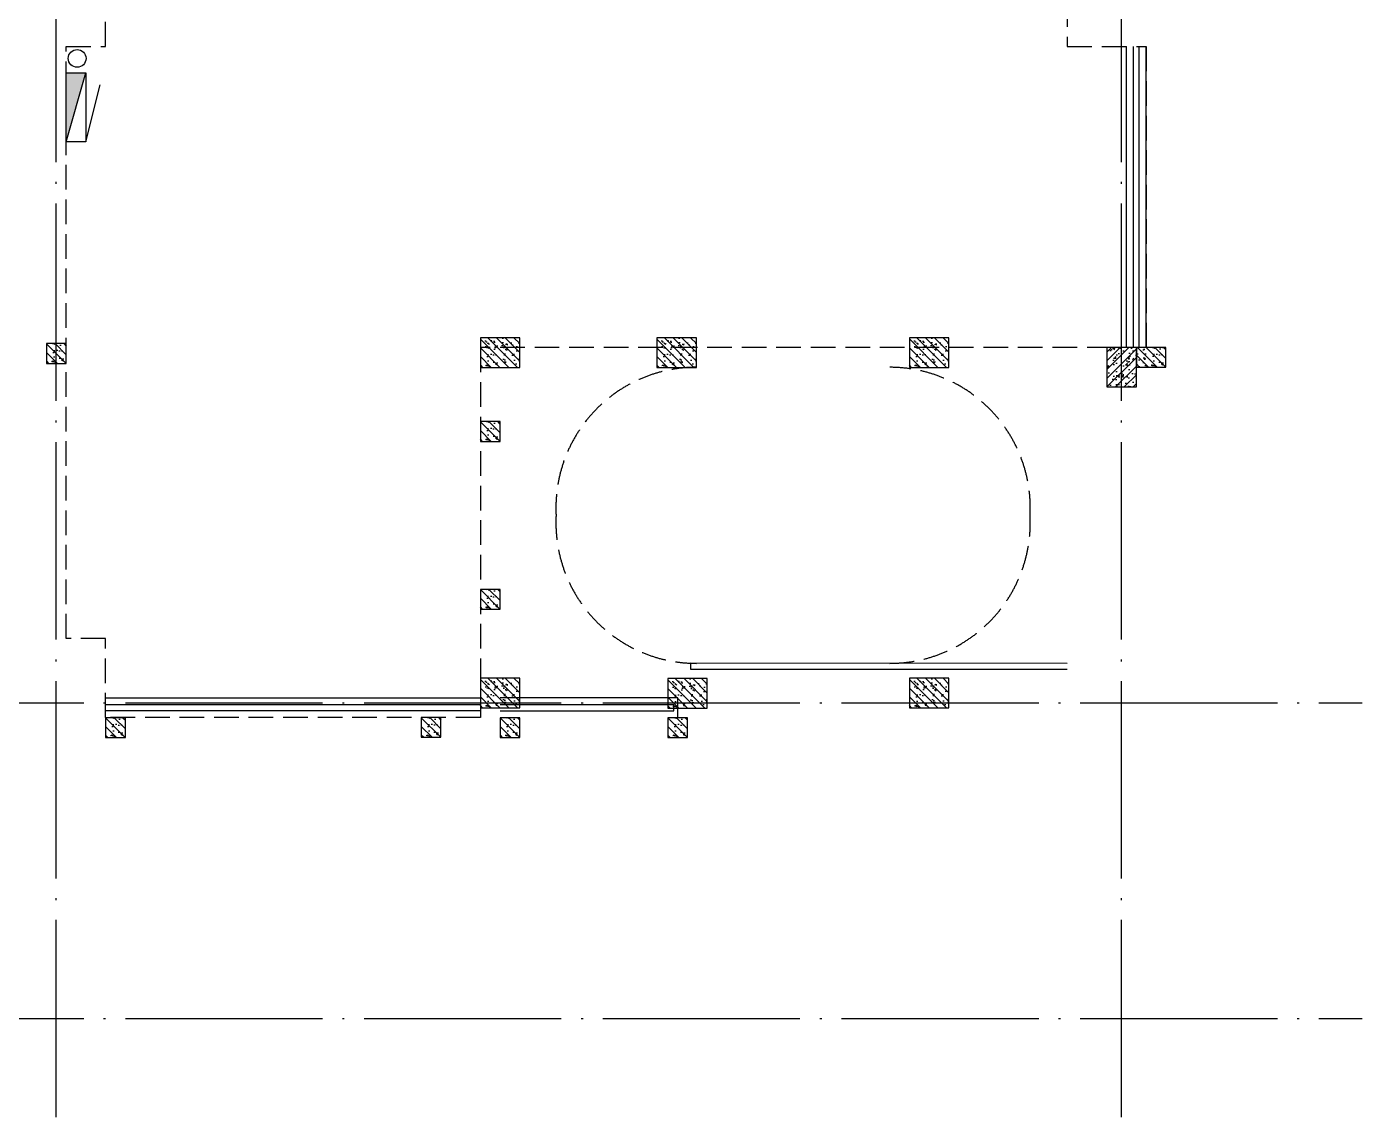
# Model space of a CAD drawing. Extents: x 6843040 to 15500510, y -6507076 to -4940511.
# Drawn here: x 8486162 to 8499703, y -5554702 to -5543651 of the extents above; entities that cross this region are included whole.
import ezdxf

# ---------------------------------------------------------------- set-up
doc = ezdxf.new("R2010")
doc.units = 0
doc.header["$LTSCALE"] = 1000
doc.header["$MEASUREMENT"] = 0
doc.linetypes.add('DASH', pattern=[0.35, 0.25, -0.1])
doc.linetypes.add('DOTE', pattern=[2.42, 2, -0.2, 0.02, -0.2])
for name, color, linetype in [('COLUMN', 10, 'Continuous'), ('DOTE', 8, 'DOTE'), ('EQUIP_消火栓', 7, 'Continuous'), ('FLOOR', 9, 'Continuous'), ('plan-1', 40, 'Continuous'), ('PUB_HATCH', 8, 'Continuous'), ('RAIL', 163, 'Continuous'), ('STAIR', 2, 'Continuous'), ('VPIPE-消防', 1, 'Continuous'), ('建筑细线', 5, 'Continuous')]:
    doc.layers.add(name, color=color, linetype=linetype)

# ---------------------------------------------------------------- blocks, each defined once
blk = doc.blocks.new('3~4构造柱')
at = {"layer": 'PUB_HATCH'}
h = blk.add_hatch(dxfattribs=at)
h.set_pattern_fill('钢筋混凝土', color=256, scale=25, angle=90, style=0)
h.set_pattern_definition([(134.999998, (-1319275.3, -44207.76), (-44.194175, -44.194172), []), (140, (-1319275.3, -44207.76), (15.68804, 179.315045), [18.75, -206.25]), (85, (-1319275.3, -44207.76), (-188.048035, -34.68783), [15, -165]), (190.4514, (-1319274, -44192.82), (-172.35988, 144.62735), [15.93505, -175.28553]), (136.1842, (-1319325.3, -44207.76), (41.37976, 266.81026), [28.125, -309.375]), (186.6356, (-1319321.85, -44185.53), (-243.52946, 233.66568), [23.90257, -262.92825]), (81.1842, (-1319325.3, -44207.76), (-243.52964, 233.6655), [22.5, -247.5]), (111, (-1319312.8, -44182.76), (100.65473, 149.22676), [18.75, -206.25]), (56, (-1319312.8, -44182.76), (-181.28751, 60.82884), [15, -165]), (161.4514, (-1319304.41, -44170.33), (-80.63262, 210.05566), [15.93505, -175.28553]), (127.499998, (-1319275.3, -44207.76), (-83.223463, 3.039967), [0, -163, 0, -167.5, 0, -165.625]), (97.499998, (-1319275.3, -44207.76), (-98.602926, 65.767388), [0, -95.5, 0, -159.25, 0, -63.125]), (57.499998, (-1319275.3, -44263.51), (5.638722, 133.455609), [0, -62.5, 0, -195, 0, -258.75]), (47.499998, (-1319275.3, -44288.51), (-25.02624, 145.796543), [0, -81.25, 0, -129.5, 0, -183.75])])
edge = h.paths.add_edge_path()
edge.add_line((-1012659, 223274), (-1013059, 223274))
edge.add_line((-1012659, 223274), (-1012659, 223574))
edge.add_line((-1012659, 223574), (-1013059, 223574))
edge.add_line((-1013059, 223574), (-1013059, 223274))
h = blk.add_hatch(dxfattribs=at)
h.set_pattern_fill('钢筋混凝土', color=256, scale=25, angle=90, style=0)
h.set_pattern_definition([(134.999998, (-1317485.3, -44207.76), (-44.194175, -44.194172), []), (140, (-1317485.3, -44207.76), (15.68804, 179.315045), [18.75, -206.25]), (85, (-1317485.3, -44207.76), (-188.048035, -34.68783), [15, -165]), (190.4514, (-1317484, -44192.82), (-172.35988, 144.62735), [15.93505, -175.28553]), (136.1842, (-1317535.3, -44207.76), (41.37976, 266.81026), [28.125, -309.375]), (186.6356, (-1317531.85, -44185.53), (-243.52946, 233.66568), [23.90257, -262.92825]), (81.1842, (-1317535.3, -44207.76), (-243.52964, 233.6655), [22.5, -247.5]), (111, (-1317522.8, -44182.76), (100.65473, 149.22676), [18.75, -206.25]), (56, (-1317522.8, -44182.76), (-181.28751, 60.82884), [15, -165]), (161.4514, (-1317514.41, -44170.33), (-80.63262, 210.05566), [15.93505, -175.28553]), (127.499998, (-1317485.3, -44207.76), (-83.223463, 3.039967), [0, -163, 0, -167.5, 0, -165.625]), (97.499998, (-1317485.3, -44207.76), (-98.602926, 65.767388), [0, -95.5, 0, -159.25, 0, -63.125]), (57.499998, (-1317485.3, -44263.51), (5.638722, 133.455609), [0, -62.5, 0, -195, 0, -258.75]), (47.499998, (-1317485.3, -44288.51), (-25.02624, 145.796543), [0, -81.25, 0, -129.5, 0, -183.75])])
edge = h.paths.add_edge_path()
edge.add_line((-1010869, 223274), (-1011269, 223274))
edge.add_line((-1010869, 223274), (-1010869, 223574))
edge.add_line((-1010869, 223574), (-1011269, 223574))
edge.add_line((-1011269, 223574), (-1011269, 223274))
h = blk.add_hatch(dxfattribs=at)
h.set_pattern_fill('钢筋混凝土', color=256, scale=25, angle=90, style=0)
h.set_pattern_definition([(134.999998, (-1314925.3, -44207.36), (-44.194175, -44.194172), []), (140, (-1314925.3, -44207.36), (15.68804, 179.315045), [18.75, -206.25]), (85, (-1314925.3, -44207.36), (-188.048035, -34.68783), [15, -165]), (190.4514, (-1314924, -44192.42), (-172.35988, 144.62735), [15.93505, -175.28553]), (136.1842, (-1314975.3, -44207.36), (41.37976, 266.81026), [28.125, -309.375]), (186.6356, (-1314971.85, -44185.13), (-243.52946, 233.66568), [23.90257, -262.92825]), (81.1842, (-1314975.3, -44207.36), (-243.52964, 233.6655), [22.5, -247.5]), (111, (-1314962.8, -44182.36), (100.65473, 149.22676), [18.75, -206.25]), (56, (-1314962.8, -44182.36), (-181.28751, 60.82884), [15, -165]), (161.4514, (-1314954.42, -44169.93), (-80.63262, 210.05566), [15.93505, -175.28553]), (127.499998, (-1314925.3, -44207.36), (-83.223463, 3.039967), [0, -163, 0, -167.5, 0, -165.625]), (97.499998, (-1314925.3, -44207.36), (-98.602926, 65.767388), [0, -95.5, 0, -159.25, 0, -63.125]), (57.499998, (-1314925.3, -44263.11), (5.638722, 133.455609), [0, -62.5, 0, -195, 0, -258.75]), (47.499998, (-1314925.3, -44288.11), (-25.02624, 145.796543), [0, -81.25, 0, -129.5, 0, -183.75])])
edge = h.paths.add_edge_path()
edge.add_line((-1008309, 223274), (-1008709, 223274))
edge.add_line((-1008309, 223274), (-1008309, 223574))
edge.add_line((-1008309, 223574), (-1008709, 223574))
edge.add_line((-1008709, 223574), (-1008709, 223274))
h = blk.add_hatch(dxfattribs=at)
h.set_pattern_fill('钢筋混凝土', color=256, scale=25, angle=90, style=0)
h.set_pattern_definition([(134.999998, (-1323675.3, -44167.1), (-44.194175, -44.194172), []), (140, (-1323675.3, -44167.1), (15.68804, 179.315045), [18.75, -206.25]), (85, (-1323675.3, -44167.1), (-188.048035, -34.68783), [15, -165]), (190.4514, (-1323674, -44152.16), (-172.35988, 144.62735), [15.93505, -175.28553]), (136.1842, (-1323725.3, -44167.1), (41.37976, 266.81026), [28.125, -309.375]), (186.6356, (-1323721.85, -44144.86), (-243.52946, 233.66568), [23.90257, -262.92825]), (81.1842, (-1323725.3, -44167.1), (-243.52964, 233.6655), [22.5, -247.5]), (111, (-1323712.8, -44142.1), (100.65473, 149.22676), [18.75, -206.25]), (56, (-1323712.8, -44142.1), (-181.28751, 60.82884), [15, -165]), (161.4514, (-1323704.41, -44129.66), (-80.63262, 210.05566), [15.93505, -175.28553]), (127.499998, (-1323675.3, -44167.1), (-83.223463, 3.039967), [0, -163, 0, -167.5, 0, -165.625]), (97.499998, (-1323675.3, -44167.1), (-98.602926, 65.767388), [0, -95.5, 0, -159.25, 0, -63.125]), (57.499998, (-1323675.3, -44222.85), (5.638722, 133.455609), [0, -62.5, 0, -195, 0, -258.75]), (47.499998, (-1323675.3, -44247.85), (-25.02624, 145.796543), [0, -81.25, 0, -129.5, 0, -183.75])])
edge = h.paths.add_edge_path()
edge.add_line((-1017259, 223314), (-1017459, 223314))
edge.add_line((-1017259, 223314), (-1017259, 223514))
edge.add_line((-1017259, 223514), (-1017459, 223514))
edge.add_line((-1017459, 223514), (-1017459, 223314))
h = blk.add_hatch(dxfattribs=at)
h.set_pattern_fill('钢筋混凝土', color=256, scale=25, style=0)
h.set_pattern_definition([(44.999998, (-1274190.47, 529690.98), (-44.194172, 44.194175), []), (50, (-1274190.47, 529690.98), (179.315045, -15.68804), [18.75, -206.25]), (355, (-1274190.47, 529690.98), (-34.68783, 188.048035), [15, -165]), (100.4514, (-1274175.53, 529689.67), (144.62735, 172.35988), [15.93505, -175.28553]), (46.1842, (-1274190.47, 529740.98), (266.81026, -41.37976), [28.125, -309.375]), (96.6356, (-1274168.24, 529737.53), (233.66568, 243.52946), [23.90257, -262.92825]), (351.1842, (-1274190.47, 529740.98), (233.6655, 243.52964), [22.5, -247.5]), (21, (-1274165.47, 529728.48), (149.22676, -100.65473), [18.75, -206.25]), (326, (-1274165.47, 529728.48), (60.82884, 181.28751), [15, -165]), (71.4514, (-1274153.03, 529720.1), (210.05566, 80.63262), [15.93505, -175.28553]), (37.499998, (-1274190.47, 529690.98), (3.039967, 83.223463), [0, -163, 0, -167.5, 0, -165.625]), (7.499998, (-1274190.47, 529690.98), (65.767388, 98.602926), [0, -95.5, 0, -159.25, 0, -63.125]), (327.499998, (-1274246.22, 529690.98), (133.455609, -5.638722), [0, -62.5, 0, -195, 0, -258.75]), (317.499998, (-1274271.22, 529690.98), (145.796543, 25.02624), [0, -81.25, 0, -129.5, 0, -183.75])])
edge = h.paths.add_edge_path()
edge.add_line((-1006709, 223075), (-1006709, 223475))
edge.add_line((-1006709, 223075), (-1006409, 223075))
edge.add_line((-1006409, 223075), (-1006409, 223475))
edge.add_line((-1006409, 223475), (-1006709, 223475))
h = blk.add_hatch(dxfattribs=at)
h.set_pattern_fill('钢筋混凝土', color=256, scale=25, angle=90, style=0)
h.set_pattern_definition([(134.999998, (-1312525.3, -44206.53), (-44.194175, -44.194172), []), (140, (-1312525.3, -44206.53), (15.68804, 179.315045), [18.75, -206.25]), (85, (-1312525.3, -44206.53), (-188.048035, -34.68783), [15, -165]), (190.4514, (-1312524, -44191.59), (-172.35988, 144.62735), [15.93505, -175.28553]), (136.1842, (-1312575.3, -44206.53), (41.37976, 266.81026), [28.125, -309.375]), (186.6356, (-1312571.85, -44184.3), (-243.52946, 233.66568), [23.90257, -262.92825]), (81.1842, (-1312575.3, -44206.53), (-243.52964, 233.6655), [22.5, -247.5]), (111, (-1312562.8, -44181.53), (100.65473, 149.22676), [18.75, -206.25]), (56, (-1312562.8, -44181.53), (-181.28751, 60.82884), [15, -165]), (161.4514, (-1312554.41, -44169.1), (-80.63262, 210.05566), [15.93505, -175.28553]), (127.499998, (-1312525.3, -44206.53), (-83.223463, 3.039967), [0, -163, 0, -167.5, 0, -165.625]), (97.499998, (-1312525.3, -44206.53), (-98.602926, 65.767388), [0, -95.5, 0, -159.25, 0, -63.125]), (57.499998, (-1312525.3, -44262.28), (5.638722, 133.455609), [0, -62.5, 0, -195, 0, -258.75]), (47.499998, (-1312525.3, -44287.28), (-25.02624, 145.796543), [0, -81.25, 0, -129.5, 0, -183.75])])
edge = h.paths.add_edge_path()
edge.add_line((-1006109, 223275), (-1006409, 223275))
edge.add_line((-1006109, 223275), (-1006109, 223475))
edge.add_line((-1006109, 223475), (-1006409, 223475))
edge.add_line((-1006409, 223475), (-1006409, 223275))
h = blk.add_hatch(dxfattribs=at)
h.set_pattern_fill('钢筋混凝土', color=256, scale=25, angle=90, style=0)
h.set_pattern_definition([(134.999998, (-1319275.276, -44957.76), (-44.194175, -44.194172), []), (140, (-1319275.28, -44957.76), (15.68804, 179.315045), [18.75, -206.25]), (85, (-1319275.28, -44957.76), (-188.048035, -34.68783), [15, -165]), (190.4514, (-1319273.97, -44942.82), (-172.35988, 144.62735), [15.93505, -175.28553]), (136.1842, (-1319325.28, -44957.76), (41.37976, 266.81026), [28.125, -309.375]), (186.6356, (-1319321.83, -44935.53), (-243.52946, 233.66568), [23.90257, -262.92825]), (81.1842, (-1319325.28, -44957.76), (-243.52964, 233.6655), [22.5, -247.5]), (111, (-1319312.78, -44932.76), (100.65473, 149.22676), [18.75, -206.25]), (56, (-1319312.78, -44932.76), (-181.28751, 60.82884), [15, -165]), (161.4514, (-1319304.39, -44920.33), (-80.63262, 210.05566), [15.93505, -175.28553]), (127.499998, (-1319275.276, -44957.76), (-83.223463, 3.039967), [0, -163, 0, -167.5, 0, -165.625]), (97.499998, (-1319275.28, -44957.76), (-98.602926, 65.767388), [0, -95.5, 0, -159.25, 0, -63.125]), (57.499998, (-1319275.276, -45013.51), (5.638722, 133.455609), [0, -62.5, 0, -195, 0, -258.75]), (47.499998, (-1319275.28, -45038.51), (-25.02624, 145.796543), [0, -81.25, 0, -129.5, 0, -183.75])])
edge = h.paths.add_edge_path()
edge.add_line((-1012859, 222524), (-1013059, 222524))
edge.add_line((-1012859, 222524), (-1012859, 222724))
edge.add_line((-1012859, 222724), (-1013059, 222724))
edge.add_line((-1013059, 222724), (-1013059, 222524))
h = blk.add_hatch(dxfattribs=at)
h.set_pattern_fill('钢筋混凝土', color=256, scale=25, angle=90, style=0)
h.set_pattern_definition([(134.999998, (-1319275.3, -46657.76), (-44.194175, -44.194172), []), (140, (-1319275.3, -46657.76), (15.68804, 179.315045), [18.75, -206.25]), (85, (-1319275.3, -46657.76), (-188.048035, -34.68783), [15, -165]), (190.4514, (-1319274, -46642.82), (-172.35988, 144.62735), [15.93505, -175.28553]), (136.1842, (-1319325.3, -46657.76), (41.37976, 266.81026), [28.125, -309.375]), (186.6356, (-1319321.85, -46635.53), (-243.52946, 233.66568), [23.90257, -262.92825]), (81.1842, (-1319325.3, -46657.76), (-243.52964, 233.6655), [22.5, -247.5]), (111, (-1319312.8, -46632.76), (100.65473, 149.22676), [18.75, -206.25]), (56, (-1319312.8, -46632.76), (-181.28751, 60.82884), [15, -165]), (161.4514, (-1319304.41, -46620.33), (-80.63262, 210.05566), [15.93505, -175.28553]), (127.499998, (-1319275.3, -46657.76), (-83.223463, 3.039967), [0, -163, 0, -167.5, 0, -165.625]), (97.499998, (-1319275.3, -46657.76), (-98.602926, 65.767388), [0, -95.5, 0, -159.25, 0, -63.125]), (57.499998, (-1319275.3, -46713.51), (5.638722, 133.455609), [0, -62.5, 0, -195, 0, -258.75]), (47.499998, (-1319275.3, -46738.51), (-25.02624, 145.796543), [0, -81.25, 0, -129.5, 0, -183.75])])
edge = h.paths.add_edge_path()
edge.add_line((-1012859, 220824), (-1013059, 220824))
edge.add_line((-1012859, 220824), (-1012859, 221024))
edge.add_line((-1012859, 221024), (-1013059, 221024))
edge.add_line((-1013059, 221024), (-1013059, 220824))
h = blk.add_hatch(dxfattribs=at)
h.set_pattern_fill('钢筋混凝土', color=256, scale=25, angle=90, style=0)
h.set_pattern_definition([(134.999998, (-1319275.3, -47656.89), (-44.194175, -44.194172), []), (140, (-1319275.3, -47656.89), (15.68804, 179.315045), [18.75, -206.25]), (85, (-1319275.3, -47656.9), (-188.048035, -34.68783), [15, -165]), (190.4514, (-1319274, -47641.95), (-172.35988, 144.62735), [15.93505, -175.28553]), (136.1842, (-1319325.3, -47656.9), (41.37976, 266.81026), [28.125, -309.375]), (186.6356, (-1319321.85, -47634.66), (-243.52946, 233.66568), [23.90257, -262.92825]), (81.1842, (-1319325.3, -47656.9), (-243.52964, 233.6655), [22.5, -247.5]), (111, (-1319312.8, -47631.89), (100.65473, 149.22676), [18.75, -206.25]), (56, (-1319312.8, -47631.9), (-181.28751, 60.82884), [15, -165]), (161.4514, (-1319304.41, -47619.46), (-80.63262, 210.05566), [15.93505, -175.28553]), (127.499998, (-1319275.3, -47656.89), (-83.223463, 3.039967), [0, -163, 0, -167.5, 0, -165.625]), (97.499998, (-1319275.3, -47656.89), (-98.602926, 65.767388), [0, -95.5, 0, -159.25, 0, -63.125]), (57.499998, (-1319275.3, -47712.64), (5.638722, 133.455609), [0, -62.5, 0, -195, 0, -258.75]), (47.499998, (-1319275.3, -47737.64), (-25.02624, 145.796543), [0, -81.25, 0, -129.5, 0, -183.75])])
edge = h.paths.add_edge_path()
edge.add_line((-1012659, 219825), (-1013059, 219825))
edge.add_line((-1012659, 219825), (-1012659, 220125))
edge.add_line((-1012659, 220125), (-1013059, 220125))
edge.add_line((-1013059, 220125), (-1013059, 219825))
h = blk.add_hatch(dxfattribs=at)
h.set_pattern_fill('钢筋混凝土', color=256, scale=25, angle=90, style=0)
h.set_pattern_definition([(134.999998, (-1317375.304, -47660.07), (-44.194175, -44.194172), []), (140, (-1317375.3, -47660.07), (15.68804, 179.315045), [18.75, -206.25]), (85, (-1317375.3, -47660.07), (-188.048035, -34.68783), [15, -165]), (190.4514, (-1317374, -47645.13), (-172.35988, 144.62735), [15.93505, -175.28553]), (136.1842, (-1317425.3, -47660.07), (41.37976, 266.81026), [28.125, -309.375]), (186.6356, (-1317421.86, -47637.83), (-243.52946, 233.66568), [23.90257, -262.92825]), (81.1842, (-1317425.3, -47660.07), (-243.52964, 233.6655), [22.5, -247.5]), (111, (-1317412.8, -47635.07), (100.65473, 149.22676), [18.75, -206.25]), (56, (-1317412.8, -47635.07), (-181.28751, 60.82884), [15, -165]), (161.4514, (-1317404.42, -47622.63), (-80.63262, 210.05566), [15.93505, -175.28553]), (127.499998, (-1317375.304, -47660.07), (-83.223463, 3.039967), [0, -163, 0, -167.5, 0, -165.625]), (97.499998, (-1317375.304, -47660.07), (-98.602926, 65.767388), [0, -95.5, 0, -159.25, 0, -63.125]), (57.499998, (-1317375.304, -47715.82), (5.638722, 133.455609), [0, -62.5, 0, -195, 0, -258.75]), (47.499998, (-1317375.3, -47740.82), (-25.02624, 145.796543), [0, -81.25, 0, -129.5, 0, -183.75])])
edge = h.paths.add_edge_path()
edge.add_line((-1010759, 219821), (-1011159, 219821))
edge.add_line((-1010759, 219821), (-1010759, 220121))
edge.add_line((-1010759, 220121), (-1011159, 220121))
edge.add_line((-1011159, 220121), (-1011159, 219821))
h = blk.add_hatch(dxfattribs=at)
h.set_pattern_fill('钢筋混凝土', color=256, scale=25, angle=90, style=0)
h.set_pattern_definition([(134.999998, (-1314925.3, -47657.36), (-44.194175, -44.194172), []), (140, (-1314925.3, -47657.36), (15.68804, 179.315045), [18.75, -206.25]), (85, (-1314925.3, -47657.36), (-188.048035, -34.68783), [15, -165]), (190.4514, (-1314924, -47642.42), (-172.35988, 144.62735), [15.93505, -175.28553]), (136.1842, (-1314975.3, -47657.36), (41.37976, 266.81026), [28.125, -309.375]), (186.6356, (-1314971.85, -47635.13), (-243.52946, 233.66568), [23.90257, -262.92825]), (81.1842, (-1314975.3, -47657.36), (-243.52964, 233.6655), [22.5, -247.5]), (111, (-1314962.8, -47632.36), (100.65473, 149.22676), [18.75, -206.25]), (56, (-1314962.8, -47632.36), (-181.28751, 60.82884), [15, -165]), (161.4514, (-1314954.41, -47619.93), (-80.63262, 210.05566), [15.93505, -175.28553]), (127.499998, (-1314925.3, -47657.36), (-83.223463, 3.039967), [0, -163, 0, -167.5, 0, -165.625]), (97.499998, (-1314925.3, -47657.36), (-98.602926, 65.767388), [0, -95.5, 0, -159.25, 0, -63.125]), (57.499998, (-1314925.3, -47713.11), (5.638722, 133.455609), [0, -62.5, 0, -195, 0, -258.75]), (47.499998, (-1314925.3, -47738.11), (-25.02624, 145.796543), [0, -81.25, 0, -129.5, 0, -183.75])])
edge = h.paths.add_edge_path()
edge.add_line((-1008309, 219824), (-1008709, 219824))
edge.add_line((-1008309, 219824), (-1008309, 220124))
edge.add_line((-1008309, 220124), (-1008709, 220124))
edge.add_line((-1008709, 220124), (-1008709, 219824))
h = blk.add_hatch(dxfattribs=at)
h.set_pattern_fill('钢筋混凝土', color=256, scale=25, angle=90, style=0)
h.set_pattern_definition([(134.999998, (-1323075.3, -47957.36), (-44.194175, -44.194172), []), (140, (-1323075.3, -47957.36), (15.68804, 179.315045), [18.75, -206.25]), (85, (-1323075.3, -47957.36), (-188.048035, -34.68783), [15, -165]), (190.4514, (-1323074, -47942.42), (-172.35988, 144.62735), [15.93505, -175.28553]), (136.1842, (-1323125.3, -47957.36), (41.37976, 266.81026), [28.125, -309.375]), (186.6356, (-1323121.85, -47935.13), (-243.52946, 233.66568), [23.90257, -262.92825]), (81.1842, (-1323125.3, -47957.36), (-243.52964, 233.6655), [22.5, -247.5]), (111, (-1323112.8, -47932.36), (100.65473, 149.22676), [18.75, -206.25]), (56, (-1323112.8, -47932.36), (-181.28751, 60.82884), [15, -165]), (161.4514, (-1323104.41, -47919.93), (-80.63262, 210.05566), [15.93505, -175.28553]), (127.499998, (-1323075.3, -47957.36), (-83.223463, 3.039967), [0, -163, 0, -167.5, 0, -165.625]), (97.499998, (-1323075.3, -47957.36), (-98.602926, 65.767388), [0, -95.5, 0, -159.25, 0, -63.125]), (57.499998, (-1323075.3, -48013.11), (5.638722, 133.455609), [0, -62.5, 0, -195, 0, -258.75]), (47.499998, (-1323075.3, -48038.11), (-25.02624, 145.796543), [0, -81.25, 0, -129.5, 0, -183.75])])
edge = h.paths.add_edge_path()
edge.add_line((-1016659, 219524), (-1016859, 219524))
edge.add_line((-1016659, 219524), (-1016659, 219724))
edge.add_line((-1016659, 219724), (-1016859, 219724))
edge.add_line((-1016859, 219724), (-1016859, 219524))
h = blk.add_hatch(dxfattribs=at)
h.set_pattern_fill('钢筋混凝土', color=256, scale=25, angle=90, style=0)
h.set_pattern_definition([(134.999998, (-1319875.3, -47956.89), (-44.194175, -44.194172), []), (140, (-1319875.3, -47956.89), (15.68804, 179.315045), [18.75, -206.25]), (85, (-1319875.3, -47956.9), (-188.048035, -34.68783), [15, -165]), (190.4514, (-1319874, -47941.95), (-172.35988, 144.62735), [15.93505, -175.28553]), (136.1842, (-1319925.3, -47956.9), (41.37976, 266.81026), [28.125, -309.375]), (186.6356, (-1319921.85, -47934.66), (-243.52946, 233.66568), [23.90257, -262.92825]), (81.1842, (-1319925.3, -47956.9), (-243.52964, 233.6655), [22.5, -247.5]), (111, (-1319912.8, -47931.89), (100.65473, 149.22676), [18.75, -206.25]), (56, (-1319912.8, -47931.9), (-181.28751, 60.82884), [15, -165]), (161.4514, (-1319904.41, -47919.46), (-80.63262, 210.05566), [15.93505, -175.28553]), (127.499998, (-1319875.3, -47956.89), (-83.223463, 3.039967), [0, -163, 0, -167.5, 0, -165.625]), (97.499998, (-1319875.3, -47956.89), (-98.602926, 65.767388), [0, -95.5, 0, -159.25, 0, -63.125]), (57.499998, (-1319875.3, -48012.64), (5.638722, 133.455609), [0, -62.5, 0, -195, 0, -258.75]), (47.499998, (-1319875.3, -48037.64), (-25.02624, 145.796543), [0, -81.25, 0, -129.5, 0, -183.75])])
edge = h.paths.add_edge_path()
edge.add_line((-1013459, 219525), (-1013659, 219525))
edge.add_line((-1013459, 219525), (-1013459, 219725))
edge.add_line((-1013459, 219725), (-1013659, 219725))
edge.add_line((-1013659, 219725), (-1013659, 219525))
h = blk.add_hatch(dxfattribs=at)
h.set_pattern_fill('钢筋混凝土', color=256, scale=25, angle=90, style=0)
h.set_pattern_definition([(134.999998, (-1319075.3, -47957.36), (-44.194175, -44.194172), []), (140, (-1319075.3, -47957.36), (15.68804, 179.315045), [18.75, -206.25]), (85, (-1319075.3, -47957.36), (-188.048035, -34.68783), [15, -165]), (190.4514, (-1319074, -47942.42), (-172.35988, 144.62735), [15.93505, -175.28553]), (136.1842, (-1319125.3, -47957.36), (41.37976, 266.81026), [28.125, -309.375]), (186.6356, (-1319121.85, -47935.13), (-243.52946, 233.66568), [23.90257, -262.92825]), (81.1842, (-1319125.3, -47957.36), (-243.52964, 233.6655), [22.5, -247.5]), (111, (-1319112.8, -47932.36), (100.65473, 149.22676), [18.75, -206.25]), (56, (-1319112.8, -47932.36), (-181.28751, 60.82884), [15, -165]), (161.4514, (-1319104.41, -47919.93), (-80.63262, 210.05566), [15.93505, -175.28553]), (127.499998, (-1319075.3, -47957.36), (-83.223463, 3.039967), [0, -163, 0, -167.5, 0, -165.625]), (97.499998, (-1319075.3, -47957.36), (-98.602926, 65.767388), [0, -95.5, 0, -159.25, 0, -63.125]), (57.499998, (-1319075.3, -48013.11), (5.638722, 133.455609), [0, -62.5, 0, -195, 0, -258.75]), (47.499998, (-1319075.3, -48038.11), (-25.02624, 145.796543), [0, -81.25, 0, -129.5, 0, -183.75])])
edge = h.paths.add_edge_path()
edge.add_line((-1012659, 219524), (-1012859, 219524))
edge.add_line((-1012659, 219524), (-1012659, 219724))
edge.add_line((-1012659, 219724), (-1012859, 219724))
edge.add_line((-1012859, 219724), (-1012859, 219524))
h = blk.add_hatch(dxfattribs=at)
h.set_pattern_fill('钢筋混凝土', color=256, scale=25, angle=90, style=0)
h.set_pattern_definition([(134.999998, (-1317375.3, -47957.35), (-44.194175, -44.194172), []), (140, (-1317375.3, -47957.35), (15.68804, 179.315045), [18.75, -206.25]), (85, (-1317375.3, -47957.35), (-188.048035, -34.68783), [15, -165]), (190.4514, (-1317374, -47942.41), (-172.35988, 144.62735), [15.93505, -175.28553]), (136.1842, (-1317425.3, -47957.35), (41.37976, 266.81026), [28.125, -309.375]), (186.6356, (-1317421.85, -47935.12), (-243.52946, 233.66568), [23.90257, -262.92825]), (81.1842, (-1317425.3, -47957.35), (-243.52964, 233.6655), [22.5, -247.5]), (111, (-1317412.8, -47932.35), (100.65473, 149.22676), [18.75, -206.25]), (56, (-1317412.8, -47932.35), (-181.28751, 60.82884), [15, -165]), (161.4514, (-1317404.41, -47919.92), (-80.63262, 210.05566), [15.93505, -175.28553]), (127.499998, (-1317375.3, -47957.35), (-83.223463, 3.039967), [0, -163, 0, -167.5, 0, -165.625]), (97.499998, (-1317375.3, -47957.35), (-98.602926, 65.767388), [0, -95.5, 0, -159.25, 0, -63.125]), (57.499998, (-1317375.3, -48013.1), (5.638722, 133.455609), [0, -62.5, 0, -195, 0, -258.75]), (47.499998, (-1317375.3, -48038.1), (-25.02624, 145.796543), [0, -81.25, 0, -129.5, 0, -183.75])])
edge = h.paths.add_edge_path()
edge.add_line((-1010959, 219524), (-1011159, 219524))
edge.add_line((-1010959, 219524), (-1010959, 219724))
edge.add_line((-1010959, 219724), (-1011159, 219724))
edge.add_line((-1011159, 219724), (-1011159, 219524))
at = {"layer": 'COLUMN'}
for points in [[(-1013059, 223274), (-1012659, 223274), (-1012659, 223574), (-1013059, 223574)], [(-1011269, 223274), (-1010869, 223274), (-1010869, 223574), (-1011269, 223574)], [(-1008709, 223274), (-1008309, 223274), (-1008309, 223574), (-1008709, 223574)], [(-1017459, 223314), (-1017259, 223314), (-1017259, 223514), (-1017459, 223514)], [(-1006709, 223475), (-1006709, 223075), (-1006409, 223075), (-1006409, 223475)], [(-1006409, 223275), (-1006109, 223275), (-1006109, 223475), (-1006409, 223475)], [(-1013059, 222524), (-1012859, 222524), (-1012859, 222724), (-1013059, 222724)], [(-1013059, 220824), (-1012859, 220824), (-1012859, 221024), (-1013059, 221024)], [(-1013059, 219825), (-1012659, 219825), (-1012659, 220125), (-1013059, 220125)], [(-1011159, 219821), (-1010759, 219821), (-1010759, 220121), (-1011159, 220121)], [(-1008709, 219824), (-1008309, 219824), (-1008309, 220124), (-1008709, 220124)], [(-1016859, 219524), (-1016659, 219524), (-1016659, 219724), (-1016859, 219724)], [(-1013659, 219525), (-1013459, 219525), (-1013459, 219725), (-1013659, 219725)], [(-1012859, 219524), (-1012659, 219524), (-1012659, 219724), (-1012859, 219724)], [(-1011159, 219524), (-1010959, 219524), (-1010959, 219724), (-1011159, 219724)]]:
    blk.add_lwpolyline(points, close=True, dxfattribs=at)
blk = doc.blocks.new('$TWTSYS$00000508')
for p, q in [((-0.5, 0.5), (0.324, 1.224)), ((-0.5, 0.5), (-0.5, -0.5)), ((-0.5, -0.5), (0.5, 0.5)), ((0.5, 0.5), (-0.5, 0.5)), ((0.5, -0.5), (0.5, 0.5)), ((-0.5, -0.5), (0.5, -0.5))]:
    blk.add_line(p, q)
blk.add_solid([(0.5, -0.5), (0.5, 0.5), (-0.5, -0.5)])
blk = doc.blocks.new('三、四层排水消防0922')
at = {"layer": 'VPIPE-消防'}
blk.add_circle((8486673, -5543972), 90, dxfattribs=at)
at = {"layer": 'EQUIP_消火栓', "xscale": 700, "yscale": -200, "zscale": 700, "rotation": 90.00000500895635}
blk.add_blockref('$TWTSYS$00000508', (8486662, -5544467), dxfattribs=at)

msp = doc.modelspace()

# ---------------------------------------------------------------- linework, layer by layer
at = {"layer": 'DOTE'}
for p, q in [((8486461.7, -5554702), (8486461.7, -5485702.5)), ((8497261.7, -5554702), (8497261.7, -5485702.5)), ((8366161.7, -5550502), (8499702.5, -5550502)), ((8366161.7, -5553702), (8499702.5, -5553702))]:
    msp.add_line(p, q, dxfattribs=at)
at = {"layer": 'FLOOR', "linetype": 'DASH'}
msp.add_lwpolyline([(8486961.7, -5543852.4), (8486961.7, -5542852.4), (8486561.7, -5542852.4), (8486561.7, -5534752.4), (8489061.7, -5534752.4), (8489061.7, -5535602.5), (8492561.7, -5535602.5), (8492561.7, -5543052.4), (8496711.7, -5543052.4), (8496711.7, -5543852.4), (8497511.7, -5543852.4), (8497511.7, -5546902.4), (8490761.7, -5546902.4), (8490761.7, -5550652), (8486961.7, -5550652), (8486961.7, -5549852), (8486561.7, -5549852), (8486561.7, -5543852.4)], close=True, dxfattribs=at)
at = {"layer": 'FLOOR'}
for points in [[(8497311.8, -5546901.5), (8497311.8, -5543852.4)], [(8497511.7, -5546901.5), (8497511.7, -5543852.4)], [(8486961.7, -5550452), (8490761.7, -5550452)], [(8492761.7, -5550652), (8492761.7, -5550452), (8490961.7, -5550452)]]:
    msp.add_lwpolyline(points, dxfattribs=at)
at = {"layer": 'FLOOR', "linetype": 'DASH'}
for points in [[(8492951.7, -5550102, -0.4297216), (8491528.7, -5548602, -0.4297216), (8492951.7, -5547102)], [(8494911.7, -5550102, 0.4297216), (8496334.8, -5548602, 0.4297216), (8494911.7, -5547102)]]:
    msp.add_lwpolyline(points, format="xyb", dxfattribs=at)
at = {"layer": 'RAIL'}
for points in [[(8497381.8, -5546901.5), (8497381.8, -5543852.4)], [(8497441.8, -5546901.5), (8497441.8, -5543852.4)], [(8490761.7, -5550522), (8486961.7, -5550522)], [(8490761.7, -5550582), (8486961.7, -5550582)], [(8490961.7, -5550582), (8492721.7, -5550582), (8492721.7, -5550522), (8490961.7, -5550522)]]:
    msp.add_lwpolyline(points, dxfattribs=at)
at = {"layer": 'STAIR'}
msp.add_lwpolyline([(8496711.7, -5550102), (8492891.7, -5550100.7), (8492891.7, -5550160.7), (8496711.7, -5550162)], dxfattribs=at)

# ---------------------------------------------------------------- block references
at = {"layer": 'plan-1'}
msp.add_blockref('三、四层排水消防0922', (0, 0), dxfattribs=at)
at = {"layer": '建筑细线'}
msp.add_blockref('3~4构造柱', (9503820.7, -5770376.6), dxfattribs=at)

doc.saveas('drawing.dxf')
